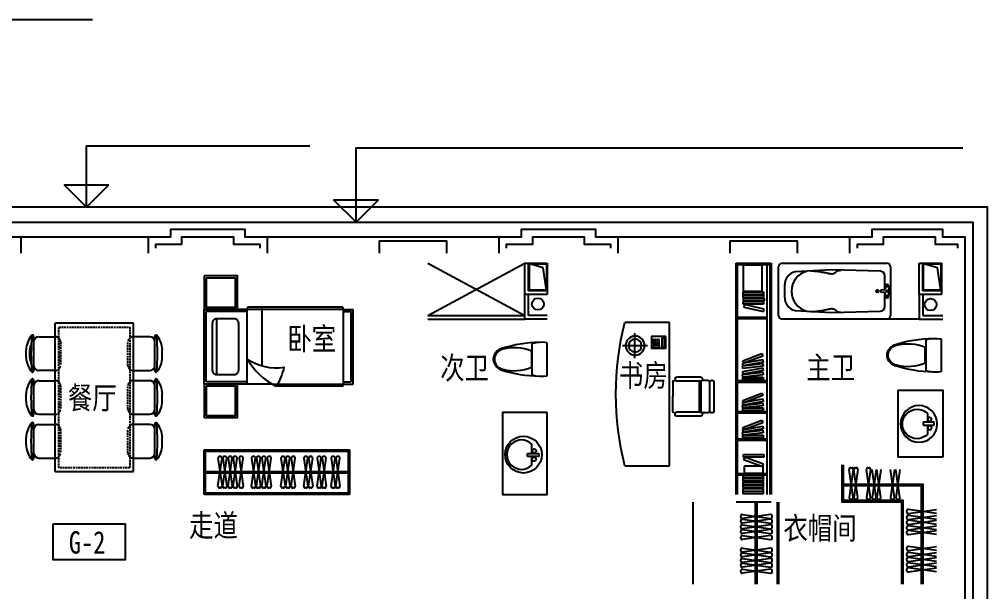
# Model space of a CAD drawing. Extents: x 544659 to 588977, y -8328 to 21775.
# Drawn here: x 576002 to 588977, y 12525 to 20192 of the extents above; entities that cross this region are included whole.
import ezdxf

# ---------------------------------------------------------------- set-up
doc = ezdxf.new("R2010")
doc.units = 0
doc.header["$LTSCALE"] = 1000
doc.header["$MEASUREMENT"] = 0
doc.linetypes.add('DASH', pattern=[0.35, 0.25, -0.1])
doc.layers.get('0').update_dxf_attribs({"color": 254, "linetype": 'CONTINUOUS'})
for name, color, linetype in [('DIM_ELEV', 3, 'CONTINUOUS'), ('J家具', 25, 'CONTINUOUS'), ('LVTRY', 6, 'CONTINUOUS'), ('PUB STRM', 4, 'CONTINUOUS'), ('TEXT', 7, 'CONTINUOUS'), ('WALL', 9, 'CONTINUOUS'), ('保温层', 42, 'CONTINUOUS'), ('剖面墙线', 254, 'CONTINUOUS'), ('看线', 157, 'CONTINUOUS')]:
    doc.layers.add(name, color=color, linetype=linetype)
doc.styles.add('-黑体', font='SIMHEI.TTF', dxfattribs={"width": 0.8})
doc.styles.add('DIM_FONT', font='SIMPLEX.shx', dxfattribs={"width": 0.8})

# ---------------------------------------------------------------- blocks, each defined once
blk = doc.blocks.new('shu')
at = {"layer": 'J家具'}
for p, q in [((-313, 717), (-313, 693)), ((203, 741), (-289, 741)), ((203, 669), (-289, 669)), ((227, 717), (227, 693)), ((-370, 525), (-370, 116)), ((-346, 549), (-325, 549)), ((-313, 645), (-313, 546)), ((-301, 525), (-301, 116)), ((215, 524), (-301, 524)), ((203, 495), (-289, 495)), ((215, 525), (215, 116)), ((227, 645), (227, 546)), ((260, 549), (239, 549)), ((284, 525), (284, 116)), ((-1200, 0), (1200, 0)), ((-1200, -750), (-1200, 0)), ((-346, 92), (-325, 92)), ((-313, 76), (-313, 95)), ((-289, 52), (-43, 52)), ((203, 52), (-43, 52)), ((227, 76), (227, 95)), ((260, 92), (239, 92)), ((1200, 0), (1200, -750)), ((811, -787), (811, -369)), ((1020, -586), (602, -586))]:
    blk.add_line(p, q, dxfattribs=at)
for points in [[(963, -61), (963, -301), (771, -301), (771, -61)], [(938, -131), (786, -131), (786, -87), (938, -87)], [(786, -168), (820, -168), (820, -268), (786, -268)]]:
    blk.add_lwpolyline(points, close=True, dxfattribs=at)
for centre, radius in [((849, -178), 6.72), ((849, -206), 6.72), ((849, -234), 6.72), ((849, -263), 6.72), ((879, -178), 6.72), ((879, -206), 6.72), ((879, -234), 6.72), ((879, -263), 6.72), ((908, -178), 6.72), ((908, -206), 6.72), ((908, -234), 6.72), ((908, -263), 6.72), ((811, -578), 159), ((811, -578), 109)]:
    blk.add_circle(centre, radius, dxfattribs=at)
for centre, radius, start, end in [((-289, 717), 24, 90, 180), ((-289, 693), 24, 180, 270), ((-289, 645), 24, 90, 180), ((203, 717), 24, 360, 90), ((203, 693), 24, 270, 360), ((203, 645), 24, 360, 90), ((-346, 525), 24, 90, 180), ((-325, 525), 24, 360, 90), ((-289, 519), 24, 240.3276, 270), ((-289, 519), 24, 240.3276, 270), ((203, 519), 24, 270, 299.6724), ((239, 525), 24, 90, 180), ((260, 525), 24, 360, 90), ((-346, 116), 24, 180, 270), ((-325, 116), 24, 270, 360), ((-289, 76), 24, 180, 270), ((203, 76), 24, 270, 360), ((239, 116), 24, 180, 270), ((260, 116), 24, 270, 360), ((0, 3975), 4875, 255.75, 284.25)]:
    blk.add_arc(centre, radius, start, end, dxfattribs=at)
blk = doc.blocks.new('ma1')
at = {"layer": 'LVTRY'}
for p, q in [((221, 0), (-221, 0)), ((226, -50), (221, 0)), ((221, -152), (226, -102)), ((226, -102), (226, -50)), ((210, -202), (-210, -202)), ((-108, -212), (108, -212)), ((210, -202), (221, -152))]:
    blk.add_line(p, q, dxfattribs=at)
for centre, radius, start, end in [((236, -76), 463, 170.5377, 187.7399), ((1597, -71), 1823, 181.2224, 197.2477), ((-1597, -71), 1823, 342.7523, 358.7776), ((236, -76), 463, 187.7399, 195.822), ((448, -443), 602, 157.3737, 194.7786), ((-448, -443), 602, 345.2214, 22.6263), ((12, -562), 164, 197.2477, 249.5476), ((23, -556), 163, 194.7786, 226.8543), ((-12, -562), 164, 290.4524, 342.7523), ((-23, -556), 163, 313.1457, 345.2214), ((0, -580), 129, 226.8543, 313.1457), ((0, -595), 129, 249.5476, 290.4524)]:
    blk.add_arc(centre, radius, start, end, dxfattribs=at)
blk = doc.blocks.new('x2')
at = {"layer": 'LVTRY'}
for p, q in [((-17, 205), (24, 205)), ((-17, 55), (-17, 205)), ((24, 205), (24, 55)), ((-17, 113), (-140, 113)), ((24, 55), (-17, 55)), ((140, 113), (24, 113))]:
    blk.add_line(p, q, dxfattribs=at)
for centre, radius in [((0, 0), 246), ((-51, 144), 26.7), ((61, 142), 26.7)]:
    blk.add_circle(centre, radius, dxfattribs=at)
blk.add_arc((0, -25), 197, 135.2527, 44.7473, dxfattribs=at)
at = {"layer": 'LVTRY', "style": 'DIM_FONT', "width": 0.8, "flags": 9}
for tag in ['YSIZE', 'XSIZE']:
    blk.add_attdef(tag, (5, 248), '', height=0.5, rotation=270, dxfattribs=at)
blk = doc.blocks.new('c02')
at = {"layer": 'J家具'}
for p, q in [((-500, 0), (500, 0)), ((500, -579), (500, 0)), ((-500, -912), (-500, 0)), ((-470, -30), (470, -30)), ((-470, -579), (-470, -30)), ((470, -579), (470, -30)), ((-373, -170), (373, -170)), ((-500, -579), (510, -579)), ((500, -1870), (500, -579)), ((530, -1850), (530, -599)), ((-247, -779), (530, -779)), ((-530, -1850), (-530, -967)), ((-500, -912), (-500, -1870)), ((-500, -1870), (500, -1870)), ((-500, -1870), (-500, -2000)), ((-470, -1870), (-470, -1970)), ((470, -1870), (470, -1970)), ((500, -1870), (500, -2000)), ((-500, -2000), (500, -2000)), ((-470, -1970), (470, -1970))]:
    blk.add_line(p, q, dxfattribs=at)
blk.add_lwpolyline([(-373, -170), (-373, -405, 0.414214), (-313, -465), (313, -465, 0.414214), (373, -405), (373, -170, 0.414214), (313, -110), (-313, -110, 0.414214)], format="xyb", close=True, dxfattribs=at)
blk.add_lwpolyline([(-167, -579, 0.180302), (-275, -1071, -0.088637), (-530, -967, 28871.271551)], format="xyb", dxfattribs=at)
for centre, radius, start, end in [((313, -1392), 944, 120.6075, 153.2773), ((510, -599), 20, 0, 90), ((-501, -1839), 30.7, 200.3566, 272.3152), ((501, -1839), 30.7, 267.6884, 339.6917)]:
    blk.add_arc(centre, radius, start, end, dxfattribs=at)
blk = doc.blocks.new('c03')
at = {"layer": 'J家具', "ltscale": 100}
for points in [[(-225, 0), (225, 0), (225, -450), (-225, -450)], [(-195, -30), (195, -30), (195, -420), (-195, -420)]]:
    blk.add_lwpolyline(points, close=True, dxfattribs=at)
blk = doc.blocks.new('A$C07320120')
at = {"layer": 'J家具', "ltscale": 100}
for p, q in [((357, 1825), (456, 1825)), ((944, 1825), (1043, 1825)), ((1531, 1825), (1630, 1825)), ((637, 1725), (177, 1725)), ((1223, 1725), (763, 1725)), ((1810, 1725), (1350, 1725)), ((1531, 1775), (1629, 1775)), ((182, 1657), (182, 1432)), ((632, 1657), (632, 1436)), ((768, 1657), (768, 1432)), ((1218, 1657), (1218, 1436)), ((1355, 1436), (1355, 1657)), ((1805, 1657), (1805, 1436)), ((0, 1436), (1987, 1436)), ((0, 1436), (0, 386)), ((1987, 386), (1987, 1436)), ((0, 386), (1987, 386)), ((182, 386), (182, 168)), ((632, 168), (632, 386)), ((768, 386), (768, 168)), ((1218, 168), (1218, 386)), ((1355, 386), (1355, 168)), ((1805, 168), (1805, 386)), ((177, 100), (637, 100)), ((357, 0), (456, 0)), ((763, 100), (1223, 100)), ((944, 0), (1043, 0)), ((1350, 100), (1810, 100)), ((1531, 0), (1630, 0))]:
    blk.add_line(p, q, dxfattribs=at)
at = {"layer": 'J家具', "color": 8, "linetype": 'DASH', "ltscale": 0.1}
for p, q in [((50, 1386), (1937, 1386)), ((50, 436), (50, 1386)), ((564, 1365), (249, 1365)), ((1151, 1365), (836, 1365)), ((1738, 1365), (1423, 1365)), ((1937, 1386), (1937, 436)), ((1937, 436), (50, 436)), ((249, 460), (564, 460)), ((836, 460), (1151, 460)), ((1423, 460), (1738, 460))]:
    blk.add_line(p, q, dxfattribs=at)
at = {"layer": 'J家具', "ltscale": 100}
for centre, radius, start, end in [((357, 1534), 290, 90, 132.4917), ((446, 1509), 316, 49.2735, 88.2349), ((944, 1534), 290, 90, 132.4917), ((1033, 1509), 316, 49.2735, 88.2349), ((1531, 1534), 290, 90, 132.4917), ((1620, 1509), 316, 49.2735, 88.2349), ((168, 1741), 10.4, 132.4917, 200.9049), ((176, 1744), 19.1, 200.9049, 271.7651), ((407, -953), 2713, 84.8023, 95.1977), ((249, 1657), 67.5, 90, 180), ((564, 1657), 67.5, 0, 90), ((637, 1745), 20, 270, 337.33), ((646, 1741), 10, 337.33, 49.2735), ((755, 1741), 10.4, 132.4917, 200.9049), ((763, 1744), 19.1, 200.9049, 271.7651), ((993, -953), 2713, 84.8023, 95.1977), ((836, 1657), 67.5, 90, 180), ((1151, 1657), 67.5, 0, 90), ((1223, 1745), 20, 270, 337.33), ((1233, 1741), 10, 337.33, 49.2735), ((1342, 1741), 10.4, 132.4917, 200.9049), ((1350, 1744), 19.1, 200.9049, 271.7651), ((1580, -953), 2713, 84.8023, 95.1977), ((1423, 1657), 67.5, 90, 180), ((1531, 1534), 240, 90, 108.2557), ((1620, 1509), 266, 74.4494, 88.0759), ((1738, 1657), 67.5, 0, 90), ((1810, 1745), 20, 270, 337.33), ((1819, 1741), 10, 337.33, 49.2735), ((249, 168), 67.5, 180, 270), ((564, 168), 67.5, 270, 0), ((836, 168), 67.5, 180, 270), ((1151, 168), 67.5, 270, 0), ((1423, 168), 67.5, 180, 270), ((1738, 168), 67.5, 270, 0), ((168, 84), 10.4, 159.0951, 227.5083), ((176, 81), 19.1, 88.2349, 159.0951), ((357, 290), 290, 227.5083, 270), ((407, 2778), 2713, 264.8023, 275.1977), ((446, 315), 316, 271.7651, 310.7265), ((637, 80), 20, 22.67, 90), ((646, 84), 10, 310.7265, 22.67), ((755, 84), 10.4, 159.0951, 227.5083), ((763, 81), 19.1, 88.2349, 159.0951), ((944, 290), 290, 227.5083, 270), ((993, 2778), 2713, 264.8023, 275.1977), ((1033, 315), 316, 271.7651, 310.7265), ((1223, 80), 20, 22.67, 90), ((1233, 84), 10, 310.7265, 22.67), ((1342, 84), 10.4, 159.0951, 227.5083), ((1350, 81), 19.1, 88.2349, 159.0951), ((1531, 290), 290, 227.5083, 270), ((1580, 2778), 2713, 264.8023, 275.1977), ((1620, 315), 316, 271.7651, 310.7265), ((1810, 80), 20, 22.67, 90), ((1819, 84), 10, 310.7265, 22.67)]:
    blk.add_arc(centre, radius, start, end, dxfattribs=at)
at = {"layer": 'J家具', "color": 8, "linetype": 'DASH', "ltscale": 0.1}
for centre, start, end in [((249, 1432), 180, 270), ((564, 1432), 270, 0), ((836, 1432), 180, 270), ((1151, 1432), 270, 0), ((1423, 1432), 180, 270), ((1738, 1432), 270, 0), ((249, 393), 90, 180), ((564, 393), 0, 90), ((836, 393), 90, 180), ((1151, 393), 0, 90), ((1423, 393), 90, 180), ((1738, 393), 0, 90)]:
    blk.add_arc(centre, 67.5, start, end, dxfattribs=at)
blk = doc.blocks.new('y02')
at = {"layer": 'LVTRY'}
for p, q in [((-1500, -325), (-1500, 325)), ((-1450, 375), (-50, 375)), ((-790, 285), (-1279, 260)), ((-1070, 273), (-969, 263)), ((-969, 263), (-929, 259)), ((-134, 267), (-790, 285)), ((-734, 255), (-726, 264)), ((-726, 264), (-724, 265)), ((-724, 265), (-722, 267)), ((-722, 267), (-720, 269)), ((-720, 269), (-717, 271)), ((-717, 271), (-715, 272)), ((-715, 272), (-713, 273)), ((-713, 273), (-710, 274)), ((-710, 274), (-707, 275)), ((-707, 275), (-703, 276)), ((-703, 276), (-699, 277)), ((-699, 277), (-694, 278)), ((-694, 278), (-689, 279)), ((-689, 279), (-676, 281)), ((-676, 281), (-663, 283)), ((0, 325), (0, -325)), ((-929, 259), (-919, 257)), ((-919, 257), (-901, 255)), ((-901, 255), (-894, 253)), ((-894, 253), (-888, 252)), ((-888, 252), (-882, 251)), ((-882, 251), (-876, 250)), ((-876, 250), (-871, 249)), ((-871, 249), (-851, 244)), ((-851, 244), (-840, 241)), ((-840, 241), (-835, 240)), ((-835, 240), (-829, 239)), ((-829, 239), (-824, 238)), ((-824, 238), (-818, 237)), ((-818, 237), (-812, 236)), ((-812, 236), (-806, 236)), ((-806, 236), (-801, 235)), ((-801, 235), (-796, 234)), ((-796, 234), (-791, 234)), ((-791, 234), (-786, 234)), ((-786, 234), (-781, 234)), ((-781, 234), (-777, 234)), ((-777, 234), (-773, 235)), ((-773, 235), (-770, 235)), ((-770, 235), (-766, 236)), ((-766, 236), (-763, 237)), ((-763, 237), (-759, 238)), ((-759, 238), (-756, 240)), ((-756, 240), (-753, 241)), ((-753, 241), (-750, 243)), ((-750, 243), (-747, 245)), ((-747, 245), (-744, 247)), ((-744, 247), (-742, 249)), ((-742, 249), (-739, 251)), ((-739, 251), (-737, 253)), ((-737, 253), (-734, 255)), ((-77, 20), (-77, 207)), ((-1421, 76), (-1421, -76)), ((-81, 18), (-122, 12)), ((-64, 71), (-72, 27)), ((-29, 71), (-25, 30)), ((-81, -18), (-122, -12)), ((-77, -207), (-77, -20)), ((-64, -71), (-72, -27)), ((-29, -71), (-25, -30)), ((-941, -260), (-919, -257)), ((-919, -257), (-901, -255)), ((-901, -255), (-894, -253)), ((-894, -253), (-882, -251)), ((-882, -251), (-876, -250)), ((-876, -250), (-861, -246)), ((-861, -246), (-856, -245)), ((-856, -245), (-840, -241)), ((-840, -241), (-835, -240)), ((-835, -240), (-829, -239)), ((-829, -239), (-824, -238)), ((-824, -238), (-818, -237)), ((-818, -237), (-812, -236)), ((-812, -236), (-806, -236)), ((-806, -236), (-801, -235)), ((-801, -235), (-796, -234)), ((-796, -234), (-791, -234)), ((-791, -234), (-786, -234)), ((-786, -234), (-781, -234)), ((-781, -234), (-777, -234)), ((-777, -234), (-773, -235)), ((-773, -235), (-770, -235)), ((-770, -235), (-766, -236)), ((-766, -236), (-763, -237)), ((-763, -237), (-759, -238)), ((-759, -238), (-756, -240)), ((-756, -240), (-753, -241)), ((-753, -241), (-750, -243)), ((-750, -243), (-747, -245)), ((-747, -245), (-744, -247)), ((-744, -247), (-742, -249)), ((-742, -249), (-739, -251)), ((-739, -251), (-737, -253)), ((-737, -253), (-734, -255)), ((-734, -255), (-726, -264)), ((-50, -375), (-1450, -375)), ((-1279, -260), (-790, -285)), ((-1070, -273), (-1036, -270)), ((-1036, -270), (-941, -260)), ((-790, -285), (-134, -267)), ((-726, -264), (-724, -265)), ((-724, -265), (-722, -267)), ((-722, -267), (-720, -269)), ((-720, -269), (-717, -271)), ((-717, -271), (-715, -272)), ((-715, -272), (-713, -273)), ((-713, -273), (-710, -274)), ((-710, -274), (-707, -275)), ((-707, -275), (-703, -276)), ((-703, -276), (-699, -277)), ((-699, -277), (-694, -278)), ((-694, -278), (-689, -279)), ((-689, -279), (-676, -281)), ((-676, -281), (-670, -282)), ((-670, -282), (-665, -282))]:
    blk.add_line(p, q, dxfattribs=at)
for centre, radius in [((-178, 0), 17.6), ((-178, 0), 11.6), ((-47, 71), 12.6), ((-48, 0), 9.88), ((-47, -71), 12.6)]:
    blk.add_circle(centre, radius, dxfattribs=at)
for centre, radius, start, end in [((-1450, 325), 50, 90, 180), ((-1236, 80), 185, 103.3031, 181.3633), ((-1053, 0), 276, 105.6385, 254.9629), ((-137, 207), 60, 0, 86.9301), ((-50, 325), 50, 0, 90), ((-122, 0), 12.5, 90, 270), ((-82, 28), 10, 278.2472, 349.7858), ((-47, 71), 17.6, 0, 180), ((-324, 0), 300, 354.3229, 5.6771), ((-1236, -80), 185, 178.6367, 256.6969), ((-82, -28), 10, 10.2142, 81.7528), ((-47, -71), 17.6, 180, 0), ((-137, -207), 60, 273.0699, 0), ((-1450, -325), 50, 180, 270), ((-50, -325), 50, 270, 0)]:
    blk.add_arc(centre, radius, start, end, dxfattribs=at)
blk = doc.blocks.new('A$C15E4124F')
at = {"layer": 'WALL'}
for p, q in [((420, 300), (0, 300)), ((0, 300), (0, 0)), ((420, 300), (50, 300)), ((50, 300), (50, 50)), ((410, 290), (60, 290)), ((60, 290), (60, 60)), ((60, 290), (356, 245)), ((410, 60), (410, 290)), ((420, 50), (420, 300)), ((420, 0), (420, 300)), ((356, 245), (410, 60)), ((0, 0), (420, 0)), ((50, 50), (420, 50)), ((60, 60), (410, 60))]:
    blk.add_line(p, q, dxfattribs=at)
blk = doc.blocks.new('A$C56D712EF')
at = {"layer": '看线'}
blk.add_lwpolyline([(26200, 14050), (39400, 14050), (39400, 8800), (38400, 8800), (38400, 3600), (35400, 3600)], dxfattribs=at)

msp = doc.modelspace()

# ---------------------------------------------------------------- linework, layer by layer
msp.add_lwpolyline([(576455, 13434), (577418, 13434), (577418, 12952), (576455, 12952)], close=True)
at = {"layer": 'DIM_ELEV'}
for p, q in [((576903, 17675), (576603, 17975)), ((576603, 17975), (577203, 17975)), ((576903, 17675), (577203, 17975)), ((580514, 17475), (580214, 17775)), ((580214, 17775), (580814, 17775)), ((580514, 17475), (580814, 17775))]:
    msp.add_line(p, q, dxfattribs=at)
for points in [[(573992, 18975), (573992, 20192), (576984, 20192)], [(576903, 17675), (576903, 18496), (579895, 18496)], [(580514, 17475), (580514, 18469), (588644, 18469)]]:
    msp.add_lwpolyline(points, dxfattribs=at)
at = {"layer": 'J家具'}
for p, q in [((585607, 16925), (586077, 16925)), ((585607, 13825), (585607, 16925)), ((585626, 16906), (586059, 16906)), ((585626, 13825), (585626, 16906)), ((585702, 16899), (585702, 16549)), ((585955, 16899), (585702, 16899)), ((585955, 16549), (585955, 16899)), ((586021, 13825), (586021, 16906)), ((586059, 16925), (586059, 13825)), ((586077, 16925), (586077, 13825)), ((585702, 16549), (585955, 16549)), ((585702, 16540), (585975, 16540)), ((585702, 16505), (585702, 16540)), ((585975, 16505), (585702, 16505)), ((585702, 16502), (585975, 16502)), ((585702, 16467), (585702, 16502)), ((585975, 16540), (585975, 16505)), ((585975, 16502), (585975, 16467)), ((585975, 16467), (585702, 16467)), ((585702, 16411), (585975, 16411)), ((585702, 16376), (585702, 16411)), ((585975, 16376), (585702, 16376)), ((585708, 16455), (585981, 16455)), ((585708, 16420), (585708, 16455)), ((585981, 16420), (585708, 16420)), ((585716, 16370), (585709, 16336)), ((585983, 16311), (585716, 16370)), ((585975, 16411), (585975, 16376)), ((585981, 16455), (585981, 16420)), ((585709, 16336), (585976, 16277)), ((585976, 16277), (585983, 16311)), ((585626, 16201), (586021, 16201)), ((585626, 16183), (586021, 16183)), ((585697, 15617), (585953, 15714)), ((585953, 15714), (585965, 15681)), ((585693, 15550), (585965, 15580)), ((585695, 15587), (585964, 15636)), ((585701, 15552), (585695, 15587)), ((585709, 15585), (585697, 15617)), ((585970, 15601), (585701, 15552)), ((585965, 15681), (585709, 15585)), ((585964, 15636), (585970, 15601)), ((585965, 15580), (585969, 15545)), ((585697, 15515), (585693, 15550)), ((585693, 15435), (585965, 15465)), ((585695, 15472), (585964, 15521)), ((585701, 15437), (585695, 15472)), ((585969, 15545), (585697, 15515)), ((585970, 15486), (585701, 15437)), ((585964, 15521), (585970, 15486)), ((585965, 15465), (585969, 15430)), ((585626, 15352), (586021, 15352)), ((585626, 15333), (586021, 15333)), ((585697, 15400), (585693, 15435)), ((585695, 15400), (585969, 15400)), ((585695, 15365), (585695, 15400)), ((585969, 15365), (585695, 15365)), ((585969, 15430), (585697, 15400)), ((585969, 15400), (585969, 15365)), ((586059, 15343), (586077, 15343)), ((585697, 15087), (585953, 15184)), ((585953, 15184), (585965, 15151)), ((585695, 15057), (585964, 15106)), ((585701, 15022), (585695, 15057)), ((585709, 15055), (585697, 15087)), ((585970, 15071), (585701, 15022)), ((585965, 15151), (585709, 15055)), ((585964, 15106), (585970, 15071)), ((585626, 14937), (586021, 14937)), ((585693, 15020), (585965, 15050)), ((585697, 14985), (585693, 15020)), ((585695, 14985), (585969, 14985)), ((585695, 14950), (585695, 14985)), ((585969, 14950), (585695, 14950)), ((585969, 15015), (585697, 14985)), ((585965, 15050), (585969, 15015)), ((585969, 14985), (585969, 14950)), ((586059, 14928), (586077, 14928)), ((585626, 14919), (586021, 14919)), ((585697, 14724), (585953, 14820)), ((585953, 14820), (585965, 14788)), ((585693, 14656), (585965, 14687)), ((585695, 14694), (585964, 14742)), ((585701, 14659), (585695, 14694)), ((585709, 14692), (585697, 14724)), ((585970, 14708), (585701, 14659)), ((585965, 14788), (585709, 14692)), ((585964, 14742), (585970, 14708)), ((585965, 14687), (585969, 14652)), ((585626, 14574), (586021, 14574)), ((585626, 14555), (586021, 14555)), ((585697, 14622), (585693, 14656)), ((585695, 14622), (585969, 14622)), ((585695, 14587), (585695, 14622)), ((585969, 14587), (585695, 14587)), ((585969, 14652), (585697, 14622)), ((585969, 14622), (585969, 14587)), ((586059, 14565), (586077, 14565)), ((578477, 14425), (580427, 14425)), ((578477, 13825), (578477, 14425)), ((578497, 14405), (580407, 14405)), ((578497, 13845), (578497, 14405)), ((580407, 14405), (580407, 13845)), ((580427, 14425), (580427, 13825)), ((578664, 13937), (578718, 14312)), ((578664, 14312), (578718, 13937)), ((578698, 14335), (578684, 14335)), ((578728, 13937), (578782, 14312)), ((578728, 14312), (578782, 13937)), ((578762, 14335), (578748, 14335)), ((578802, 14312), (578856, 13937)), ((578802, 13937), (578856, 14312)), ((578836, 14335), (578822, 14335)), ((578866, 13937), (578920, 14312)), ((578866, 14312), (578920, 13937)), ((578900, 14335), (578886, 14335)), ((578947, 13937), (579001, 14312)), ((578947, 14312), (579001, 13937)), ((578981, 14335), (578967, 14335)), ((579113, 13937), (579167, 14312)), ((579113, 14312), (579167, 13937)), ((579147, 14335), (579133, 14335)), ((579178, 13937), (579232, 14312)), ((579178, 14312), (579232, 13937)), ((579212, 14335), (579197, 14335)), ((579251, 13937), (579305, 14312)), ((579251, 14312), (579305, 13937)), ((579285, 14335), (579271, 14335)), ((579324, 13937), (579378, 14312)), ((579324, 14312), (579378, 13937)), ((579358, 14335), (579344, 14335)), ((579508, 13937), (579562, 14312)), ((579508, 14312), (579562, 13937)), ((579542, 14335), (579528, 14335)), ((579572, 13937), (579626, 14312)), ((579572, 14312), (579626, 13937)), ((579606, 14335), (579592, 14335)), ((579646, 13937), (579700, 14312)), ((579646, 14312), (579700, 13937)), ((579680, 14335), (579666, 14335)), ((579815, 13937), (579869, 14312)), ((579815, 14312), (579869, 13937)), ((579849, 14335), (579834, 14335)), ((579879, 13937), (579933, 14312)), ((579879, 14312), (579933, 13937)), ((579913, 14335), (579899, 14335)), ((579993, 13937), (580047, 14312)), ((579993, 14312), (580047, 13937)), ((580027, 14335), (580013, 14335)), ((580058, 13937), (580112, 14312)), ((580058, 14312), (580112, 13937)), ((580092, 14335), (580077, 14335)), ((580179, 13937), (580233, 14312)), ((580179, 14312), (580233, 13937)), ((580213, 14335), (580199, 14335)), ((580243, 13937), (580297, 14312)), ((580243, 14312), (580297, 13937)), ((580278, 14335), (580263, 14335)), ((585706, 14362), (585979, 14362)), ((585706, 14327), (585706, 14362)), ((585979, 14327), (585706, 14327)), ((585719, 14327), (585707, 14293)), ((585707, 14293), (585965, 14201)), ((585976, 14234), (585719, 14327)), ((585979, 14362), (585979, 14327)), ((585714, 14206), (585714, 14114)), ((585968, 14206), (585714, 14206)), ((585965, 14201), (585976, 14234)), ((585968, 14114), (585968, 14206)), ((587176, 14162), (587122, 13787)), ((587176, 13787), (587122, 14162)), ((587142, 14184), (587156, 14184)), ((587240, 14162), (587186, 13787)), ((587240, 13787), (587186, 14162)), ((587206, 14184), (587220, 14184)), ((587409, 14162), (587355, 13787)), ((587409, 13787), (587355, 14162)), ((587375, 14184), (587389, 14184)), ((587483, 14162), (587429, 13787)), ((587483, 13787), (587429, 14162)), ((587547, 14162), (587493, 13787)), ((587547, 13787), (587493, 14162)), ((587731, 14162), (587677, 13787)), ((587731, 13787), (587677, 14162)), ((587803, 14162), (587749, 13787)), ((587803, 13787), (587749, 14162)), ((578497, 14135), (580407, 14135)), ((578497, 14115), (580407, 14115)), ((585626, 14109), (586021, 14109)), ((585626, 14090), (586021, 14090)), ((585699, 14081), (585972, 14081)), ((585699, 14081), (585699, 14046)), ((585972, 14046), (585699, 14046)), ((585699, 14039), (585972, 14039)), ((585699, 14039), (585699, 14004)), ((585714, 14114), (585968, 14114)), ((585972, 14046), (585972, 14081)), ((585972, 14004), (585972, 14039)), ((578698, 13915), (578684, 13915)), ((578762, 13915), (578748, 13915)), ((578836, 13915), (578822, 13915)), ((578900, 13915), (578886, 13915)), ((578981, 13915), (578967, 13915)), ((579147, 13915), (579133, 13915)), ((579212, 13915), (579197, 13915)), ((579285, 13915), (579271, 13915)), ((579358, 13915), (579344, 13915)), ((579542, 13915), (579528, 13915)), ((579606, 13915), (579592, 13915)), ((579680, 13915), (579666, 13915)), ((579849, 13915), (579834, 13915)), ((579913, 13915), (579899, 13915)), ((580027, 13915), (580013, 13915)), ((580092, 13915), (580077, 13915)), ((580213, 13915), (580199, 13915)), ((580278, 13915), (580263, 13915)), ((585972, 14004), (585699, 14004)), ((585699, 13997), (585972, 13997)), ((585699, 13997), (585699, 13962)), ((585972, 13962), (585699, 13962)), ((585699, 13955), (585972, 13955)), ((585699, 13955), (585699, 13920)), ((585972, 13920), (585699, 13920)), ((585699, 13906), (585972, 13906)), ((585699, 13906), (585699, 13836)), ((585972, 13962), (585972, 13997)), ((585972, 13920), (585972, 13955)), ((585972, 13836), (585972, 13906)), ((580427, 13825), (578477, 13825)), ((580407, 13845), (578497, 13845)), ((585699, 13871), (585972, 13871)), ((585972, 13836), (585699, 13836)), ((587142, 13764), (587156, 13764)), ((587206, 13764), (587220, 13764)), ((587375, 13764), (587389, 13764)), ((587448, 13764), (587463, 13764)), ((587513, 13764), (587527, 13764)), ((587697, 13764), (587711, 13764)), ((587769, 13764), (587784, 13764)), ((585027, 13725), (585027, 12625)), ((586077, 13725), (585607, 13725)), ((585867, 12625), (585867, 13725)), ((585887, 12625), (585887, 13725)), ((586157, 13725), (586157, 12625)), ((586177, 13725), (586177, 12625)), ((588290, 13571), (587915, 13625)), ((587915, 13571), (588290, 13625)), ((585670, 13524), (585670, 13538)), ((586067, 13558), (585692, 13504)), ((585692, 13558), (586067, 13504)), ((586090, 13524), (586090, 13538)), ((587892, 13605), (587892, 13591)), ((587892, 13524), (587892, 13510)), ((588290, 13490), (587915, 13544)), ((587915, 13490), (588290, 13544)), ((585670, 13460), (585670, 13474)), ((585670, 13386), (585670, 13401)), ((586067, 13494), (585692, 13440)), ((585692, 13494), (586067, 13440)), ((586067, 13420), (585692, 13366)), ((585692, 13420), (586067, 13366)), ((586090, 13460), (586090, 13474)), ((586090, 13386), (586090, 13401)), ((587892, 13460), (587892, 13446)), ((587892, 13386), (587892, 13372)), ((588290, 13426), (587915, 13480)), ((587915, 13426), (588290, 13480)), ((588290, 13352), (587915, 13406)), ((587915, 13352), (588290, 13406)), ((585670, 13322), (585670, 13336)), ((585670, 13241), (585670, 13255)), ((586067, 13356), (585692, 13302)), ((585692, 13356), (586067, 13302)), ((586067, 13275), (585692, 13221)), ((585692, 13275), (586067, 13221)), ((586090, 13322), (586090, 13336)), ((586090, 13241), (586090, 13255)), ((587892, 13322), (587892, 13308)), ((588290, 13288), (587915, 13342)), ((587915, 13288), (588290, 13342)), ((586067, 13107), (585692, 13053)), ((585692, 13107), (586067, 13053)), ((587892, 13109), (587892, 13095)), ((588290, 13075), (587915, 13129)), ((587915, 13075), (588290, 13129)), ((585670, 13073), (585670, 13088)), ((585670, 13009), (585670, 13023)), ((586067, 13043), (585692, 12989)), ((585692, 13043), (586067, 12989)), ((586090, 13073), (586090, 13088)), ((586090, 13009), (586090, 13023)), ((587892, 13028), (587892, 13013)), ((588290, 12994), (587915, 13048)), ((587915, 12994), (588290, 13048)), ((588290, 12929), (587915, 12983)), ((587915, 12929), (588290, 12983)), ((585670, 12935), (585670, 12950)), ((585670, 12871), (585670, 12885)), ((586067, 12969), (585692, 12915)), ((585692, 12969), (586067, 12915)), ((586067, 12905), (585692, 12851)), ((585692, 12905), (586067, 12851)), ((586090, 12935), (586090, 12950)), ((586090, 12871), (586090, 12885)), ((587892, 12963), (587892, 12949)), ((587892, 12890), (587892, 12875)), ((588290, 12856), (587915, 12910)), ((587915, 12856), (588290, 12910)), ((585670, 12790), (585670, 12804)), ((586067, 12824), (585692, 12770)), ((585692, 12824), (586067, 12770)), ((586090, 12790), (586090, 12804)), ((587892, 12825), (587892, 12811)), ((588290, 12791), (587915, 12845)), ((587915, 12791), (588290, 12845))]:
    msp.add_line(p, q, dxfattribs=at)
for points in [[(587827, 12625), (587827, 13725), (587027, 13725), (587027, 14225)], [(587847, 12625), (587847, 13745), (587047, 13745), (587047, 14225)], [(588112, 12625), (588112, 13960), (587047, 13960)], [(588092, 12625), (588092, 13940), (587047, 13940)]]:
    msp.add_lwpolyline(points, dxfattribs=at)
for centre, start, end in [((578684, 14315), 90, 187.5946), ((578698, 14315), 352.4054, 90), ((578748, 14315), 90, 187.5946), ((578762, 14315), 352.4054, 90), ((578822, 14315), 90, 187.5946), ((578836, 14315), 352.4054, 90), ((578886, 14315), 90, 187.5946), ((578900, 14315), 352.4054, 90), ((578967, 14315), 90, 187.5946), ((578981, 14315), 352.4054, 90), ((579133, 14315), 90, 187.5946), ((579147, 14315), 352.4054, 90), ((579197, 14315), 90, 187.5946), ((579212, 14315), 352.4054, 90), ((579271, 14315), 90, 187.5946), ((579285, 14315), 352.4054, 90), ((579344, 14315), 90, 187.5946), ((579358, 14315), 352.4054, 90), ((579528, 14315), 90, 187.5946), ((579542, 14315), 352.4054, 90), ((579592, 14315), 90, 187.5946), ((579606, 14315), 352.4054, 90), ((579666, 14315), 90, 187.5946), ((579680, 14315), 352.4054, 90), ((579834, 14315), 90, 187.5946), ((579849, 14315), 352.4054, 90), ((579899, 14315), 90, 187.5946), ((579913, 14315), 352.4054, 90), ((580013, 14315), 90, 187.5946), ((580027, 14315), 352.4054, 90), ((580077, 14315), 90, 187.5946), ((580092, 14315), 352.4054, 90), ((580199, 14315), 90, 187.5946), ((580213, 14315), 352.4054, 90), ((580263, 14315), 90, 187.5946), ((580278, 14315), 352.4054, 90), ((587142, 14164), 90, 187.5946), ((587156, 14164), 352.4054, 90), ((587206, 14164), 90, 187.5946), ((587220, 14164), 352.4054, 90), ((587375, 14164), 90, 187.5946), ((587389, 14164), 352.4054, 90), ((578684, 13935), 172.4054, 270), ((578698, 13935), 270, 7.5946), ((578748, 13935), 172.4054, 270), ((578762, 13935), 270, 7.5946), ((578822, 13935), 172.4054, 270), ((578836, 13935), 270, 7.5946), ((578886, 13935), 172.4054, 270), ((578900, 13935), 270, 7.5946), ((578967, 13935), 172.4054, 270), ((578981, 13935), 270, 7.5946), ((579133, 13935), 172.4054, 270), ((579147, 13935), 270, 7.5946), ((579197, 13935), 172.4054, 270), ((579212, 13935), 270, 7.5946), ((579271, 13935), 172.4054, 270), ((579285, 13935), 270, 7.5946), ((579344, 13935), 172.4054, 270), ((579358, 13935), 270, 7.5946), ((579528, 13935), 172.4054, 270), ((579542, 13935), 270, 7.5946), ((579592, 13935), 172.4054, 270), ((579606, 13935), 270, 7.5946), ((579666, 13935), 172.4054, 270), ((579680, 13935), 270, 7.5946), ((579834, 13935), 172.4054, 270), ((579849, 13935), 270, 7.5946), ((579899, 13935), 172.4054, 270), ((579913, 13935), 270, 7.5946), ((580013, 13935), 172.4054, 270), ((580027, 13935), 270, 7.5946), ((580077, 13935), 172.4054, 270), ((580092, 13935), 270, 7.5946), ((580199, 13935), 172.4054, 270), ((580213, 13935), 270, 7.5946), ((580263, 13935), 172.4054, 270), ((580278, 13935), 270, 7.5946), ((587142, 13784), 172.4054, 270), ((587156, 13784), 270, 7.5946), ((587206, 13784), 172.4054, 270), ((587220, 13784), 270, 7.5946), ((587375, 13784), 172.4054, 270), ((587389, 13784), 270, 7.5946), ((587448, 13784), 172.4054, 270), ((587463, 13784), 270, 7.5946), ((587513, 13784), 172.4054, 270), ((587527, 13784), 270, 7.5946), ((587697, 13784), 172.4054, 270), ((587711, 13784), 270, 7.5946), ((587769, 13784), 172.4054, 270), ((587784, 13784), 270, 7.5946), ((587912, 13605), 82.4054, 180), ((585690, 13538), 82.4054, 180), ((585690, 13524), 180, 277.5946), ((585690, 13474), 82.4054, 180), ((586070, 13538), 0, 97.5946), ((586070, 13524), 262.4054, 0), ((586070, 13474), 0, 97.5946), ((587912, 13591), 180, 277.5946), ((587912, 13524), 82.4054, 180), ((587912, 13510), 180, 277.5946), ((585690, 13460), 180, 277.5946), ((585690, 13401), 82.4054, 180), ((585690, 13386), 180, 277.5946), ((586070, 13460), 262.4054, 0), ((586070, 13401), 0, 97.5946), ((586070, 13386), 262.4054, 0), ((587912, 13460), 82.4054, 180), ((587912, 13446), 180, 277.5946), ((587912, 13386), 82.4054, 180), ((587912, 13372), 180, 277.5946), ((585690, 13336), 82.4054, 180), ((585690, 13322), 180, 277.5946), ((585690, 13255), 82.4054, 180), ((585690, 13241), 180, 277.5946), ((586070, 13336), 0, 97.5946), ((586070, 13322), 262.4054, 0), ((586070, 13255), 0, 97.5946), ((586070, 13241), 262.4054, 0), ((587912, 13322), 82.4054, 180), ((587912, 13308), 180, 277.5946), ((585690, 13088), 82.4054, 180), ((586070, 13088), 0, 97.5946), ((587912, 13109), 82.4054, 180), ((585690, 13073), 180, 277.5946), ((585690, 13023), 82.4054, 180), ((585690, 13009), 180, 277.5946), ((586070, 13073), 262.4054, 0), ((586070, 13023), 0, 97.5946), ((586070, 13009), 262.4054, 0), ((587912, 13095), 180, 277.5946), ((587912, 13028), 82.4054, 180), ((587912, 13013), 180, 277.5946), ((587912, 12963), 82.4054, 180), ((585690, 12950), 82.4054, 180), ((585690, 12935), 180, 277.5946), ((585690, 12885), 82.4054, 180), ((585690, 12871), 180, 277.5946), ((586070, 12950), 0, 97.5946), ((586070, 12935), 262.4054, 0), ((586070, 12885), 0, 97.5946), ((586070, 12871), 262.4054, 0), ((587912, 12949), 180, 277.5946), ((587912, 12890), 82.4054, 180), ((587912, 12875), 180, 277.5946), ((587912, 12825), 82.4054, 180), ((585690, 12804), 82.4054, 180), ((585690, 12790), 180, 277.5946), ((586070, 12804), 0, 97.5946), ((586070, 12790), 262.4054, 0), ((587912, 12811), 180, 277.5946)]:
    msp.add_arc(centre, 20, start, end, dxfattribs=at)
at = {"layer": 'LVTRY'}
for p, q in [((581477, 16925), (582777, 16225)), ((581477, 16225), (582777, 16925)), ((581477, 16225), (582777, 16225)), ((581477, 16175), (582777, 16175)), ((588059, 16175), (587627, 16175))]:
    msp.add_line(p, q, dxfattribs=at)
for points in [[(588377, 14325), (587777, 14325), (587777, 15225), (588377, 15225)], [(583077, 14925), (582477, 14925), (582477, 13825), (583077, 13825)]]:
    msp.add_lwpolyline(points, close=True, dxfattribs=at)
at = {"layer": 'PUB STRM'}
for centre in [(582951, 16378), (588213, 16370)]:
    msp.add_circle(centre, 80, dxfattribs=at)
at = {"layer": 'WALL'}
for p, q in [((582777, 16175), (582777, 16925)), ((582827, 16225), (582827, 16505)), ((588059, 16505), (588059, 16175)), ((588109, 16505), (588109, 16225)), ((583077, 16225), (582827, 16225)), ((588109, 16225), (588377, 16225)), ((583077, 16175), (582777, 16175)), ((588059, 16175), (588377, 16175))]:
    msp.add_line(p, q, dxfattribs=at)
for points in [[(579227, 17125), (579227, 17175), (578877, 17175), (578877, 17275), (578177, 17275), (578177, 17175), (577827, 17175), (577827, 17125)], [(583927, 17125), (583927, 17175), (583577, 17175), (583577, 17275), (582877, 17275), (582877, 17175), (582527, 17175), (582527, 17125)], [(588577, 17125), (588577, 17175), (588277, 17175), (588277, 17275), (587577, 17275), (587577, 17175), (587227, 17175), (587227, 17125)]]:
    msp.add_lwpolyline(points, dxfattribs=at)
at = {"layer": '保温层'}
for points in [[(576027, 17275), (575577, 17275), (575577, 18675), (574677, 18675)], [(576027, 17058), (576027, 17275)], [(579327, 17058), (579327, 17275), (579027, 17275), (579027, 17375), (578027, 17375), (578027, 17275), (577727, 17275), (577727, 17058)], [(584027, 17058), (584027, 17275), (583727, 17275), (583727, 17375), (582727, 17375), (582727, 17275), (582427, 17275), (582427, 17058)], [(588677, 17125), (588677, 17275), (588377, 17275), (588377, 17375), (587427, 17375), (587427, 17275), (587127, 17275), (587127, 17058)], [(580827, 17058), (580827, 17058), (580827, 17225), (581727, 17225), (581727, 17058)], [(585527, 17058), (585527, 17058), (585527, 17225), (586427, 17225), (586427, 17058)], [(587677, 8525), (587577, 8525), (587577, 12325), (588677, 12325), (588677, 17125), (588677, 17125)]]:
    msp.add_lwpolyline(points, dxfattribs=at)
at = {"layer": '看线'}
for p, q in [((577727, 17275), (576027, 17275)), ((582427, 17275), (579327, 17275)), ((587127, 17275), (584027, 17275))]:
    msp.add_line(p, q, dxfattribs=at)
msp.add_lwpolyline([(575177, 7225), (575177, 6725), (587977, 6725), (587977, 12025), (588977, 12025), (588977, 17675), (575577, 17675)], dxfattribs=at)

# ---------------------------------------------------------------- block references
at = {"layer": 'J家具', "xscale": -1, "rotation": 90}
for p in [(578477, 16531), (578477, 15081)]:
    msp.add_blockref('c03', p, dxfattribs=at)
at = {"layer": 'J家具', "rotation": 90}
for name, p in [('c02', (578477, 15806)), ('A$C07320120', (577918, 14133))]:
    msp.add_blockref(name, p, dxfattribs=at)
at = {"layer": 'J家具', "xscale": -0.7999999999301508, "yscale": 0.7999999999301508, "zscale": 0.8, "rotation": 270}
msp.add_blockref('shu', (584716, 15172), dxfattribs=at)
at = {"layer": 'LVTRY', "extrusion": (0, 0, -1), "xscale": -1, "zscale": -1}
msp.add_blockref('y02', (-587677, 16550), dxfattribs=at)
at = {"layer": 'LVTRY', "rotation": 270}
for name, p in [('ma1', (583077, 15638)), ('x2', (582757, 14360))]:
    msp.add_blockref(name, p, dxfattribs=at)
at = {"layer": 'LVTRY', "extrusion": (0, 0, -1), "zscale": -1, "rotation": 90}
for name, p in [('ma1', (-588353, 15692)), ('x2', (-588057, 14771))]:
    msp.add_blockref(name, p, dxfattribs=at)
at = {"layer": 'PUB STRM', "xscale": -1}
for p, rotation in [((582777, 16505), 269.9999989327829), ((582777, 16505), 269.9999989327829), ((588059, 16505), 270.0000104587272)]:
    msp.add_blockref('A$C15E4124F', p, dxfattribs=dict(at, rotation=rotation))
at = {"layer": '剖面墙线'}
msp.add_blockref('A$C56D712EF', (549377, 3425), dxfattribs=at)

# ---------------------------------------------------------------- texts
at = {"layer": 'J家具', "style": 'DIM_FONT', "width": 0.7, "flags": 9}
for tag, p, s, rotation in [('XSIZE', (578692, 14140, 0), '54', 180), ('YSIZE', (578692, 14140, 0), '450', 180), ('XSIZE', (578757, 14140, 0), '54', 180), ('YSIZE', (578757, 14140, 0), '450', 180), ('XSIZE', (578830, 14140, 0), '54', 180), ('YSIZE', (578830, 14140, 0), '450', 180), ('XSIZE', (578895, 14140, 0), '54', 180), ('YSIZE', (578895, 14140, 0), '450', 180), ('XSIZE', (578976, 14140, 0), '54', 180), ('YSIZE', (578976, 14140, 0), '450', 180), ('XSIZE', (579142, 14140, 0), '54', 180), ('YSIZE', (579142, 14140, 0), '450', 180), ('XSIZE', (579206, 14140, 0), '54', 180), ('YSIZE', (579206, 14140, 0), '450', 180), ('XSIZE', (579280, 14140, 0), '54', 180), ('YSIZE', (579280, 14140, 0), '450', 180), ('XSIZE', (579352, 14140, 0), '54', 180), ('YSIZE', (579352, 14140, 0), '450', 180), ('XSIZE', (579536, 14140, 0), '54', 180), ('YSIZE', (579536, 14140, 0), '450', 180), ('XSIZE', (579600, 14140, 0), '54', 180), ('YSIZE', (579600, 14140, 0), '450', 180), ('XSIZE', (579674, 14140, 0), '54', 180), ('YSIZE', (579674, 14140, 0), '450', 180), ('XSIZE', (579843, 14140, 0), '54', 180), ('YSIZE', (579843, 14140, 0), '450', 180), ('XSIZE', (579907, 14140, 0), '54', 180), ('YSIZE', (579907, 14140, 0), '450', 180), ('XSIZE', (580022, 14140, 0), '54', 180), ('YSIZE', (580022, 14140, 0), '450', 180), ('XSIZE', (580086, 14140, 0), '54', 180), ('YSIZE', (580086, 14140, 0), '450', 180), ('XSIZE', (580207, 14140, 0), '54', 180), ('YSIZE', (580207, 14140, 0), '450', 180), ('XSIZE', (580272, 14140, 0), '54', 180), ('YSIZE', (580272, 14140, 0), '450', 180), ('XSIZE', (585865, 13530, 0), '54', 90), ('YSIZE', (585865, 13530, 0), '450', 90), ('XSIZE', (585865, 13466, 0), '54', 90), ('YSIZE', (585865, 13466, 0), '450', 90), ('XSIZE', (585865, 13392, 0), '54', 90), ('YSIZE', (585865, 13392, 0), '450', 90), ('XSIZE', (585865, 13328, 0), '54', 90), ('YSIZE', (585865, 13328, 0), '450', 90), ('XSIZE', (585865, 13247, 0), '54', 90), ('YSIZE', (585865, 13247, 0), '450', 90), ('XSIZE', (585865, 13079, 0), '54', 90), ('YSIZE', (585865, 13079, 0), '450', 90), ('XSIZE', (585865, 13015, 0), '54', 90), ('YSIZE', (585865, 13015, 0), '450', 90), ('XSIZE', (585865, 12941, 0), '54', 90), ('YSIZE', (585865, 12941, 0), '450', 90), ('XSIZE', (585865, 12877, 0), '54', 90), ('YSIZE', (585865, 12877, 0), '450', 90), ('XSIZE', (585865, 12796, 0), '54', 90), ('YSIZE', (585865, 12796, 0), '450', 90)]:
    msp.add_attdef(tag, p, s, height=0.5, rotation=rotation, dxfattribs=at)
at = {"layer": 'J家具', "style": 'DIM_FONT', "text_generation_flag": 4, "width": 0.7, "flags": 9}
for tag, p, s in [('YSIZE', (587147, 13960), '450'), ('XSIZE', (587147, 13960), '54'), ('YSIZE', (587212, 13960), '450'), ('XSIZE', (587212, 13960), '54'), ('YSIZE', (587381, 13960), '450'), ('XSIZE', (587381, 13960), '54'), ('YSIZE', (587454, 13960), '450'), ('XSIZE', (587454, 13960), '54'), ('YSIZE', (587519, 13960), '450'), ('XSIZE', (587519, 13960), '54'), ('YSIZE', (587703, 13960), '450'), ('XSIZE', (587703, 13960), '54'), ('YSIZE', (587775, 13960), '450'), ('XSIZE', (587775, 13960), '54')]:
    msp.add_attdef(tag, p, s, height=0.5, dxfattribs=at)
for tag, p, s in [('YSIZE', (588087, 13599), '450'), ('XSIZE', (588087, 13599), '54'), ('YSIZE', (588087, 13518), '450'), ('XSIZE', (588087, 13518), '54'), ('YSIZE', (588087, 13453), '450'), ('XSIZE', (588087, 13454), '54'), ('YSIZE', (588087, 13380), '450'), ('XSIZE', (588087, 13380), '54'), ('YSIZE', (588087, 13315), '450'), ('XSIZE', (588087, 13316), '54'), ('XSIZE', (588087, 13102), '54'), ('YSIZE', (588087, 13102), '450'), ('XSIZE', (588087, 13021), '54'), ('YSIZE', (588087, 13021), '450'), ('YSIZE', (588087, 12957), '450'), ('XSIZE', (588087, 12957), '54'), ('XSIZE', (588087, 12883), '54'), ('YSIZE', (588087, 12883), '450'), ('YSIZE', (588087, 12819), '450'), ('XSIZE', (588087, 12819), '54')]:
    msp.add_attdef(tag, p, s, height=0.5, rotation=90, dxfattribs=at)
at = {"layer": 'TEXT', "style": '-黑体', "width": 0.8}
for s, p in [('卧室', (579593, 15763)), ('次卫', (581641, 15373)), ('主卫', (586547, 15376)), ('书房', (584037, 15273)), ('餐厅', (576652, 14971)), ('走道', (578277, 13262)), ('衣帽间', (586240, 13224)), ('G-2', (576665, 13035))]:
    msp.add_text(s, height=300, dxfattribs=at).set_placement(p)

doc.saveas('drawing.dxf')
